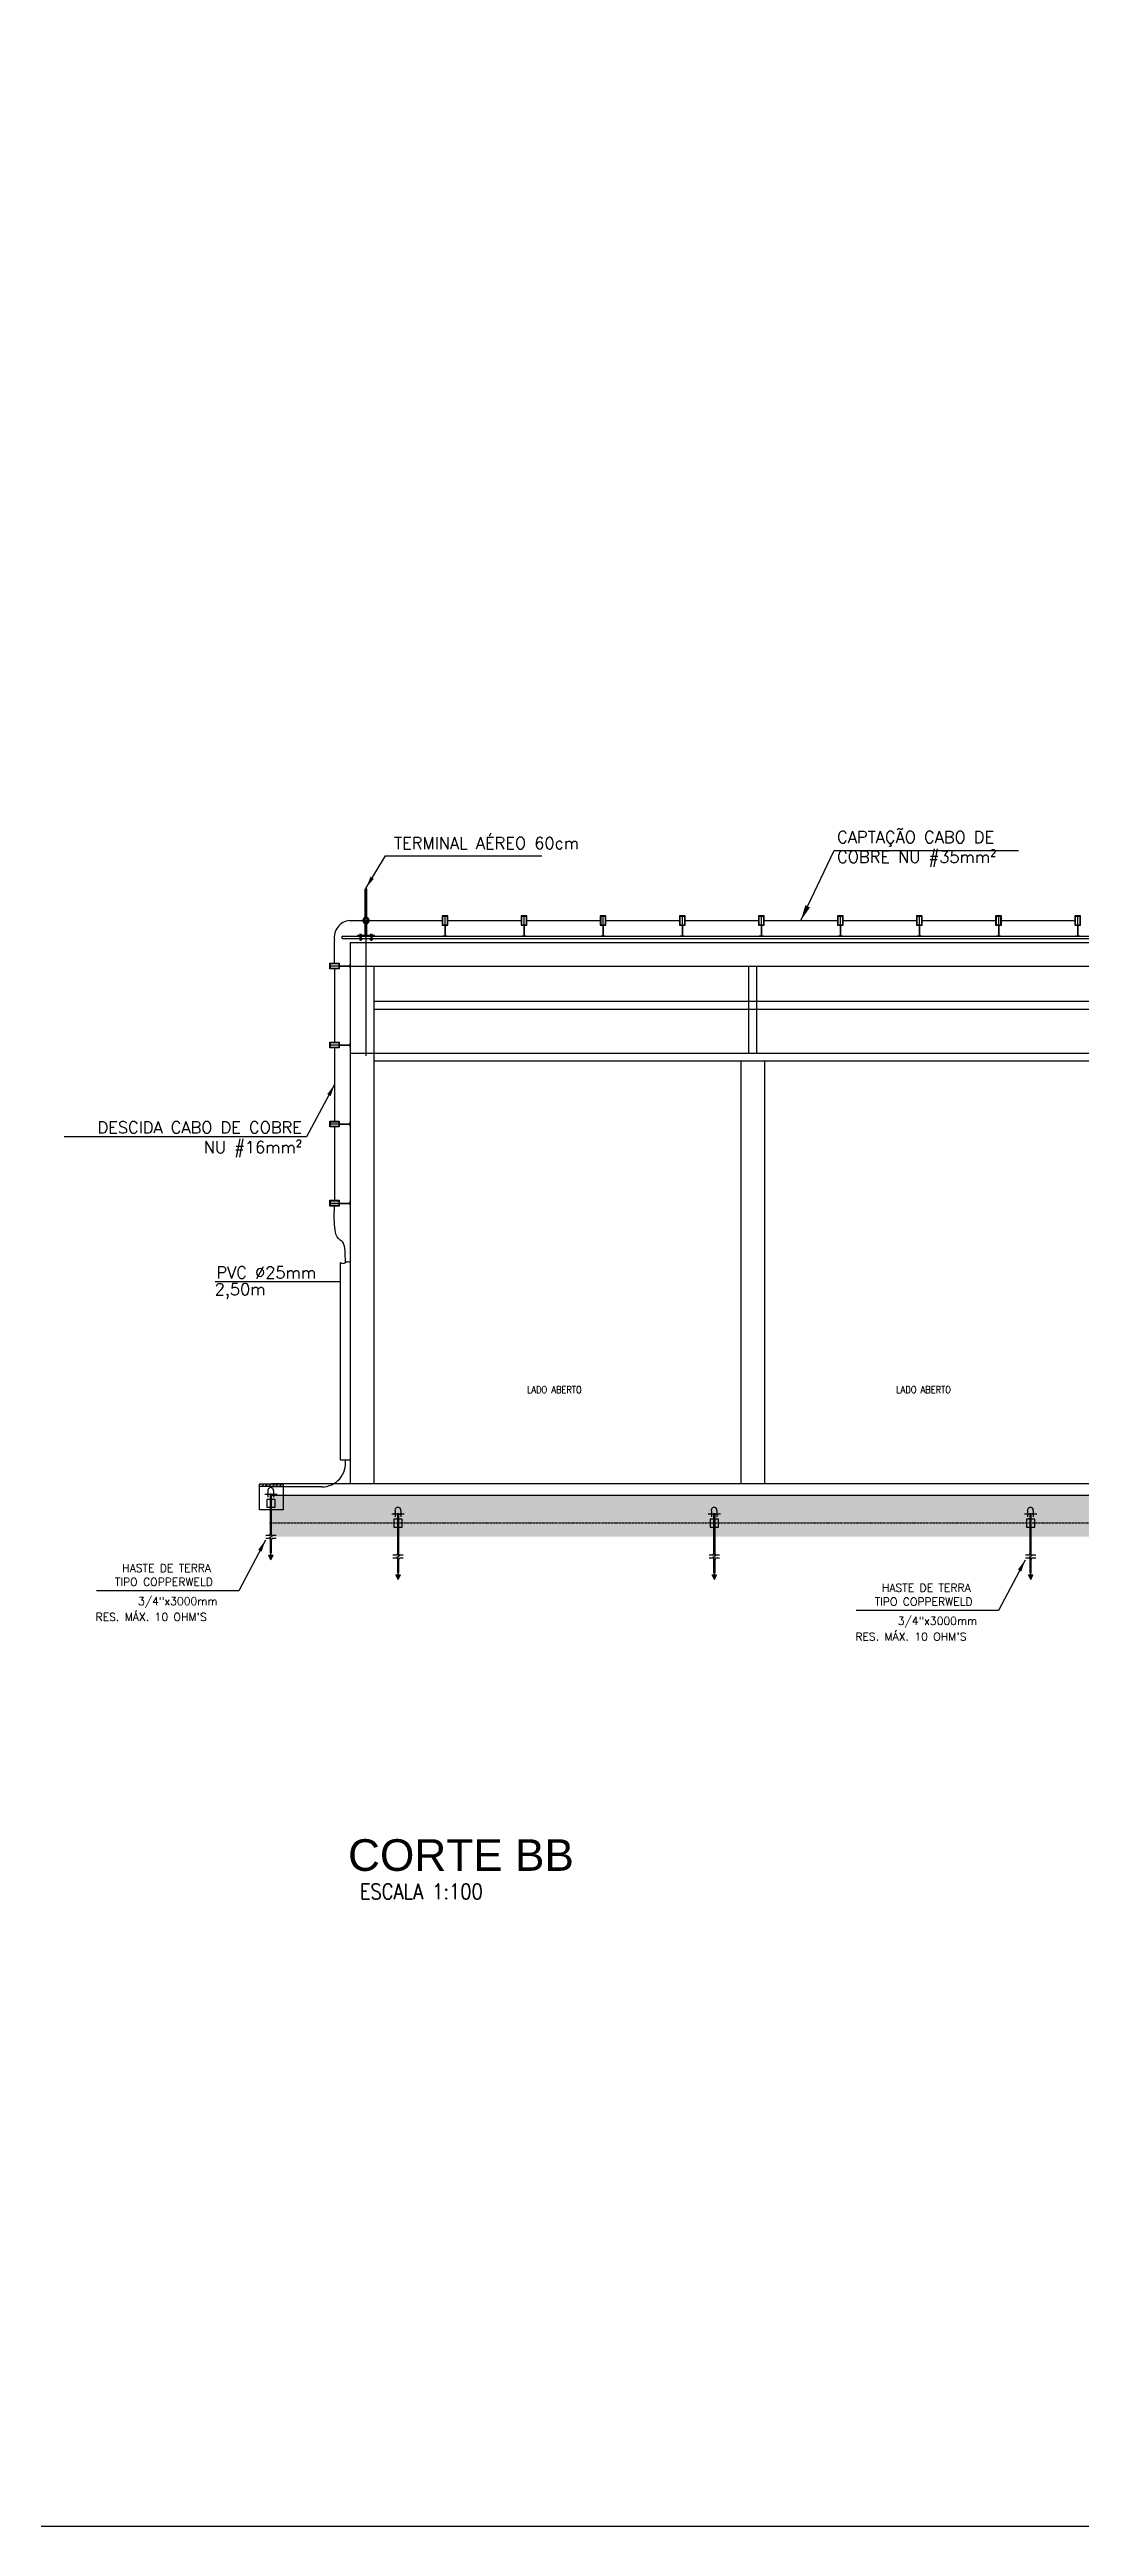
# Model space of a CAD drawing. Extents: x -800 to 12181, y -6101 to 2255.
# Drawn here: x 859 to 2163, y -6101 to -2966 of the extents above; entities that cross this region are included whole.
import ezdxf

# ---------------------------------------------------------------- set-up
doc = ezdxf.new("R2010")
doc.units = 0
doc.header["$MEASUREMENT"] = 0
doc.linetypes.add('HIDDEN2', pattern=[0.1875, 0.125, -0.0625])
doc.layers.get('0').update_dxf_attribs({"linetype": 'CONTINUOUS'})
for name, color, linetype in [('_LAYOUT', 252, 'CONTINUOUS'), ('C01', 1, 'CONTINUOUS'), ('C03', 3, 'CONTINUOUS'), ('COTAS', 3, 'HIDDEN2'), ('PONTOS DE PARA-RAIOS', 1, 'CONTINUOUS'), ('SPDA ATERRAMENTO', 1, 'CONTINUOUS')]:
    doc.layers.add(name, color=color, linetype=linetype)
doc.styles.add('80CL', font='romans.shx', dxfattribs={"height": 2})
doc.styles.add('ARIAL-ABA', font='arial.ttf', dxfattribs={"height": 0.4})
doc.styles.add('COTAS', font='simplex.shx', dxfattribs={"width": 0.85, "height": 0.15})
doc.styles.add('COTAS-ABA', font='simplex.shx', dxfattribs={"width": 0.85, "height": 0.18})
doc.styles.add('ROMANS', font='romans.shx')
doc.dimstyles.new('DETALHES', dxfattribs={"dimtxt": 2, "dimasz": 0.05, "dimexe": 0.18, "dimexo": 0.0625, "dimgap": 0.5, "dimtad": 1, "dimdec": 4, "dimzin": 0, "dimdsep": 46, "dimtxsty": 'ROMANS', "dimblk": 'DOT', "dimsah": 1, "dimcen": 0.09, "dimse1": 1, "dimse2": 1, "dimclrt": 153, "dimadec": 0, "dimazin": 0, "dimtfac": 1, "dimtdec": 4, "dimtofl": 0, "dimtmove": 0, "dimatfit": 3, "dimfxl": 1, "dimtolj": 1, "dimtzin": 0, "dimarcsym": 0})

# ---------------------------------------------------------------- blocks, each defined once
blk = doc.blocks.new('60CM')
at = {"color": 3}
for p, q in [((0.1, 60.9), (-1.1, 59.4)), ((-1.1, 26.4), (-1.1, 59.4)), ((1.3, 59.4), (0.1, 60.9)), ((1.3, 26.5), (1.3, 59.4)), ((-10.7, 0.9), (-10.7, 0)), ((10.7, 0.9), (-10.7, 0.9)), ((-10.7, 0), (10.7, 0)), ((-8.1, 1.7), (-8.1, 1.3)), ((-6.9, 2), (-7.7, 2)), ((-7.4, -2.8), (-7.4, 0)), ((-6.9, 1.6), (-6.9, 2)), ((-6.5, 1.6), (-6.9, 1.6)), ((-6.5, 2), (-6.5, 1.6)), ((-6.5, 2), (-5.7, 2)), ((-5.9, 0), (-5.9, -2.8)), ((-5.3, 1.7), (-5.3, 1.3)), ((-4, 19.7), (-2.1, 23.4)), ((-2.1, 16), (-4, 19.7)), ((-2.5, 20.3), (-2.5, 19)), ((0.1, 23.4), (-2.1, 23.4)), ((0.1, 16), (-2.1, 16)), ((-1.4, 20.8), (-2, 20.8)), ((-1.4, 18.5), (-2, 18.5)), ((-1.1, 23.4), (-1.1, 26.4)), ((-1.1, 0.9), (-1.1, 16)), ((0.1, 23.4), (2.3, 23.4)), ((0.1, 16), (2.3, 16)), ((1.3, 23.4), (1.3, 26.5)), ((1.3, 0.9), (1.3, 16)), ((1.6, 20.8), (2.2, 20.8)), ((1.6, 18.5), (2.2, 18.5)), ((2.3, 23.4), (4.2, 19.7)), ((4.2, 19.7), (2.3, 16)), ((2.8, 20.3), (2.8, 19)), ((5.5, 1.7), (5.5, 1.3)), ((6.7, 2), (5.9, 2)), ((6.1, 0), (6.1, -2.8)), ((6.7, 2), (6.7, 1.6)), ((6.7, 1.6), (7.1, 1.6)), ((7.1, 2), (7.9, 2)), ((7.1, 1.6), (7.1, 2)), ((7.7, -2.8), (7.7, 0)), ((8.3, 1.7), (8.3, 1.3)), ((10.7, 0), (10.7, 0.9)), ((-7.5, -3.8), (-7.6, -4.1)), ((-7.6, -4.1), (-7.3, -4.1)), ((-7.6, -4.4), (-7.6, -4.6)), ((-7.6, -4.5), (-7.6, -4.5)), ((-7.6, -4.6), (-7.4, -4.6)), ((-7.4, -3.1), (-7.5, -3.5)), ((-7.5, -3.5), (-7.2, -3.5)), ((-7.5, -4.3), (-7.5, -4.3)), ((-7.4, -2.8), (-7.2, -2.8)), ((-5.9, -2.8), (-6.2, -2.8)), ((-5.9, -3.5), (-6.2, -3.5)), ((-6.1, -3.6), (-6.1, -3.6)), ((-5.9, -3.1), (-5.9, -3.5)), ((5.9, -4.6), (6, -4.4)), ((5.9, -4.6), (6.2, -4.6)), ((5.9, -4.8), (5.9, -4.9)), ((5.9, -4.9), (6.1, -5.3)), ((6, -3.8), (6, -4.1)), ((6, -4.1), (6.2, -4.1)), ((6.1, -2.8), (6.4, -2.8)), ((6.1, -3.1), (6.1, -3.5)), ((6.1, -3.5), (6.4, -3.5)), ((6.3, -3.6), (6.3, -3.6)), ((6.8, -3.3), (6.6, -5.1)), ((6.8, -3.3), (7, -3.3)), ((7, -3.3), (7.2, -5.1)), ((7.7, -2.8), (7.4, -2.8)), ((7.7, -3.5), (7.4, -3.5)), ((7.8, -4.6), (7.6, -4.6)), ((7.9, -4.9), (7.6, -5.3)), ((7.7, -3.1), (7.7, -3.5)), ((7.8, -4.5), (7.8, -4.5)), ((7.9, -4.8), (7.9, -4.9))]:
    blk.add_line(p, q, dxfattribs=at)
at = {"color": 1}
for p, q in [((-1.1, 26.4), (-1.1, 59.4)), ((-1, 26.4), (-1, 59.4)), ((-0.7, 26.4), (-0.7, 59.4)), ((-0.1, 26.4), (-0.1, 59.4)), ((0.5, 26.5), (0.5, 59.4)), ((1, 26.5), (1, 59.4)), ((1.2, 26.5), (1.2, 59.4)), ((-1.1, 23.4), (-1.1, 26.4)), ((-1.1, 0.9), (-1.1, 16)), ((-1, 23.4), (-1, 26.4)), ((-1, 0.9), (-1, 16)), ((-0.7, 23.4), (-0.7, 26.4)), ((-0.7, 0.9), (-0.7, 16)), ((-0.1, 23.4), (-0.1, 26.4)), ((-0.1, 0.9), (-0.1, 16)), ((0.5, 23.4), (0.5, 26.5)), ((0.5, 0.9), (0.5, 16)), ((1, 23.4), (1, 26.5)), ((1, 0.9), (1, 16)), ((1.2, 23.4), (1.2, 26.5)), ((1.2, 0.9), (1.2, 16))]:
    blk.add_line(p, q, dxfattribs=at)
at = {"color": 2}
for p, q in [((-9.6, 1.3), (-9.6, 0.9)), ((-9.6, 1.3), (-3.7, 1.3)), ((-3.7, 1.3), (-3.7, 0.9)), ((3.9, 1.3), (3.9, 0.9)), ((3.9, 1.3), (9.8, 1.3)), ((9.8, 1.3), (9.8, 0.9)), ((-6.4, -4.9), (-7, -4.9)), ((-7, -5), (-6.7, -5.2)), ((-6.5, -4), (-6.9, -4)), ((-6.5, -4.2), (-6.9, -4.2)), ((-6.5, -4.3), (-6.9, -4.3)), ((-6.5, -4.5), (-6.9, -4.5)), ((-6.4, -4.7), (-6.9, -4.7)), ((-6.6, -3.4), (-6.8, -3.4)), ((-6.6, -3.6), (-6.8, -3.6)), ((-6.5, -3.8), (-6.8, -3.8)), ((-6.6, -5.1), (-6.8, -5.1)), ((-6.7, -4), (-6.7, -4)), ((-6.7, -5.2), (-6.4, -5)), ((6.6, -4.7), (7.1, -4.7)), ((6.6, -4.9), (7.2, -4.9)), ((6.9, -5.2), (6.6, -5)), ((6.7, -3.8), (7, -3.8)), ((6.7, -4), (7.1, -4)), ((6.7, -4.2), (7.1, -4.2)), ((6.7, -4.3), (7.1, -4.3)), ((6.7, -4.5), (7.1, -4.5)), ((6.8, -3.4), (7, -3.4)), ((6.8, -3.6), (7, -3.6)), ((6.8, -5.1), (7, -5.1)), ((6.9, -4), (6.9, -4)), ((7.2, -5), (6.9, -5.2))]:
    blk.add_line(p, q, dxfattribs=at)
at = {"color": 3}
blk.add_lwpolyline([(-5.8, -3.8), (-5.8, -4.1), (-6, -4.1, 0.392447), (-5.8, -4.4), (-5.7, -4.6), (-6, -4.6, 0.482554), (-5.7, -4.8), (-5.7, -4.9), (-5.9, -5.3, -0.405875), (-6.4, -5.1), (-6.6, -3.3), (-6.8, -3.3), (-7, -5.1, -0.449647), (-7.4, -5.3), (-7.7, -4.9), (-7.7, -4.8)], format="xyb", dxfattribs=at)
blk.add_lwpolyline([(7.7, -3.8), (7.8, -4.1), (7.5, -4.1), (7.8, -4.4), (7.8, -4.6)], dxfattribs=at)
blk.add_circle((0.1, 19.7), 3.49, dxfattribs=at)
for centre, radius, start, end in [((-7.7, 1.7), 0.379, 90, 169.0814), ((-5.7, 1.7), 0.379, 10.9186, 90), ((-2.5, 20.9), 0.561, 266.3623, 354.8021), ((-2.5, 18.5), 0.561, 5.1979, 93.6377), ((0.1, 19.7), 2.39, 30.1149, 149.8851), ((0.1, 19.7), 2.4, 210.8292, 329.1708), ((0.1, 21.6), 1.66, 207.6289, 332.3711), ((0.1, 17.8), 1.66, 27.6289, 152.3711), ((2.7, 20.9), 0.561, 185.1979, 273.6377), ((2.7, 18.5), 0.561, 86.3623, 174.8021), ((5.9, 1.7), 0.379, 90, 169.0814), ((7.9, 1.7), 0.379, 10.9186, 90), ((-7.6, -4.6), 0.206, 255.3317, 358.371), ((-7.6, -4.1), 0.296, 273.6608, 359.3703), ((-7.5, -3.5), 0.296, 263.0397, 359.3703), ((-7.4, -2.8), 0.288, 268.473, 0), ((-5.9, -2.8), 0.288, 180, 271.527), ((-5.9, -3.5), 0.296, 180.6297, 276.9603), ((6, -4.6), 0.206, 255.3317, 358.371), ((6.1, -3.5), 0.296, 263.0397, 359.3703), ((5.9, -4.1), 0.296, 273.6608, 359.3703), ((6.1, -2.8), 0.288, 268.473, 0), ((6.2, -5), 0.383, 252.8145, 341.1785), ((7.5, -5), 0.302, 196.0352, 292.8789), ((7.6, -2.8), 0.288, 180, 271.527), ((7.7, -3.5), 0.296, 180.6297, 276.9603), ((7.8, -4.6), 0.206, 181.629, 283.9187)]:
    blk.add_arc(centre, radius, start, end, dxfattribs=at)
blk = doc.blocks.new('Apwr_pasup')
for p, q in [((-0.72, 2.784), (-0.72, 5.088)), ((-0.72, 5.088), (0.72, 5.088)), ((0.72, 2.784), (-0.72, 2.784)), ((-0.624, 2.88), (-0.624, 4.992)), ((-0.624, 4.992), (0.624, 4.992)), ((0.624, 2.88), (-0.624, 2.88)), ((-0.528, 0), (0.528, 0)), ((-0.048, 0), (-0.048, 4.992)), ((-0.048, 2.784), (-0.048, 0)), ((0.624, 4.992), (0.624, 2.88)), ((0.72, 5.088), (0.72, 2.784))]:
    blk.add_line(p, q)
at = {"const_width": 0.048}
for points in [[(-0.048, 2.784), (-0.048, 0)], [(0.048, 0), (0.048, 2.784)]]:
    blk.add_lwpolyline(points, dxfattribs=at)
blk = doc.blocks.new('haste')
for p, q in [((-1434.9, -7744.3), (-1439.7, -7744.3)), ((-1434.9, -7748.1), (-1439.7, -7748.1)), ((-1434.9, -7744.3), (-1434.1, -7742.4)), ((-1434.9, -7748.1), (-1434.1, -7746.2)), ((-1433.2, -7744.3), (-1434.1, -7742.4)), ((-1433.2, -7748.1), (-1434.1, -7746.2)), ((-1433.2, -7744.3), (-1432.4, -7746.3)), ((-1433.2, -7748.1), (-1432.4, -7750)), ((-1431.6, -7744.3), (-1432.4, -7746.3)), ((-1431.6, -7748.1), (-1432.4, -7750)), ((-1426.7, -7744.3), (-1431.6, -7744.3)), ((-1426.7, -7748.1), (-1431.6, -7748.1))]:
    blk.add_line(p, q)
at = {"layer": 'SPDA ATERRAMENTO'}
for p, q in [((-1440.9, -7692), (-1425.5, -7692)), ((-1437, -7688.2), (-1437, -7695.9)), ((-1429.9, -7688.1), (-1429.9, -7695.9)), ((-1433.2, -7775.1), (-1436, -7769.2)), ((-1436, -7769.2), (-1430.3, -7769.2)), ((-1434.1, -7766.6), (-1432.4, -7766.6)), ((-1433.2, -7769.2), (-1433.2, -7766.6)), ((-1433.2, -7775.1), (-1430.3, -7769.2))]:
    blk.add_line(p, q, dxfattribs=at)
for points in [[(-1438.5, -7698.9), (-1438.5, -7708.8), (-1428, -7708.8), (-1428, -7698.9)], [(-1437.8, -7692), (-1437.8, -7692.6), (-1436.2, -7692.6), (-1436.2, -7692)], [(-1430.7, -7692), (-1430.7, -7692.6), (-1429.1, -7692.6), (-1429.1, -7692)]]:
    blk.add_lwpolyline(points, close=True, dxfattribs=at)
for points in [[(-1434.1, -7692.3), (-1434.1, -7742.4)], [(-1432.4, -7746.2), (-1432.4, -7692.3), (-1434.1, -7692.3)], [(-1434.1, -7746.2), (-1434.1, -7766.6)], [(-1432.4, -7766.6), (-1432.4, -7750)]]:
    blk.add_lwpolyline(points, dxfattribs=at)
blk.add_arc((-1433.5, -7687.5), 3.63, 351.1778, 189.8889, dxfattribs=at)
blk.add_solid([(-1430.3, -7769.2), (-1433.2, -7775.1), (-1436, -7769.2)], dxfattribs=at)

msp = doc.modelspace()

# ---------------------------------------------------------------- hatches: boundary and pattern name
h = msp.add_hatch()
h.set_pattern_fill('ANSI31', color=256, style=0)
h.set_pattern_definition([(45, (-13246.725, 72.927), (-2.245064, 2.245064), [])])
edge = h.paths.add_edge_path()
edge.add_spline(control_points=[(1148.775, -4784.27), (1148.843, -4783.285), (1148.748, -4782.278), (1148.531, -4781.27)], knot_values=[16.3354156, 16.3354156, 16.3354156, 16.3354156, 19.38105221, 19.38105221, 19.38105221, 19.38105221], degree=3, periodic=0)
edge.add_line((1148.531, -4781.27), (1124.289, -4781.27))
edge.add_line((1124.289, -4781.27), (1124.289, -4784.27))
edge.add_line((1124.289, -4784.27), (1148.775, -4784.27))
edge = h.paths.add_edge_path()
edge.add_line((1154.289, -4781.27), (1148.531, -4781.27))
edge.add_spline(control_points=[(1148.531, -4781.27), (1148.748, -4782.278), (1148.843, -4783.285), (1148.775, -4784.27)], knot_values=[16.3354156, 16.3354156, 16.3354156, 16.3354156, 19.38105221, 19.38105221, 19.38105221, 19.38105221], degree=3, periodic=0)
edge.add_line((1148.775, -4784.27), (1154.289, -4784.27))
edge.add_line((1154.289, -4784.27), (1154.289, -4781.27))
at = {"layer": '_LAYOUT'}
h = msp.add_hatch(dxfattribs=at)
h.set_pattern_fill('EARTH', color=256, scale=75, angle=45, style=0)
h.set_pattern_definition([(135, (139828.02, 104637.002), (-3e-15, 26.5165043), [18.75, -18.75]), (135, (139832.992, 104641.974), (-3e-15, 26.5165043), [18.75, -18.75]), (135, (139837.963, 104646.946), (-3e-15, 26.5165043), [18.75, -18.75]), (45, (139837.963, 104650.26), (26.5165043, 6e-15), [18.75, -18.75]), (45, (139832.992, 104655.232), (26.5165043, 6e-15), [18.75, -18.75]), (45, (139828.02, 104660.204), (26.5165043, 6e-15), [18.75, -18.75])])
h.paths.add_polyline_path([(1139.038, -4848.354), (1139.038, -4796.27), (3839.038, -4796.27), (3839.038, -4848.354)])
at = {"layer": 'COTAS'}
h = msp.add_hatch(color=256, dxfattribs=at)
edge = h.paths.add_edge_path()
edge.add_arc((1139.038, -4831.27), 1, 0, 360)

# ---------------------------------------------------------------- linework, layer by layer
msp.add_line((1124.289, -4784.27, 4.477), (1154.289, -4784.27, 4.477))
at = {"elevation": 4.477}
msp.add_lwpolyline([(1124.289, -4814.27), (1124.289, -4781.27), (1154.289, -4781.27), (1154.289, -4814.27)], close=True, dxfattribs=at)
at = {"layer": '_LAYOUT'}
for p, q in [((1229.038, -4088.278), (3757.038, -4088.278)), ((1229.038, -4091.278), (1229.038, -4088.278)), ((1229.038, -4091.278), (3757.038, -4091.278)), ((1239.038, -4096.278), (1239.038, -4781.27)), ((1239.038, -4096.278), (3747.038, -4096.278)), ((1239.038, -4126.278), (3739.038, -4126.278)), ((1269.038, -4126.278), (1269.038, -4781.27)), ((1743.305, -4236.27), (1743.305, -4126.278)), ((1753.305, -4236.27), (1753.305, -4126.278)), ((1269.038, -4170.766), (3709.038, -4170.766)), ((1269.038, -4180.766), (3709.038, -4180.766)), ((1239.038, -4236.27), (3739.038, -4236.27)), ((1269.038, -4246.27), (3709.038, -4246.27)), ((1733.038, -4246.27), (1733.038, -4781.27)), ((1763.038, -4246.27), (1763.038, -4781.27)), ((3839.038, -4781.27), (1139.038, -4781.27)), ((3839.038, -4796.27), (1139.038, -4796.27))]:
    msp.add_line(p, q, dxfattribs=at)
msp.add_lwpolyline([(-799.838, 330.178), (7876.886, 330.178), (7876.886, -6100.79), (-799.838, -6100.79)], close=True, dxfattribs=at)
at = {"layer": 'C01'}
msp.add_line((1068.194, -4525.19), (1227.096, -4525.19), dxfattribs=at)
at = {"layer": 'COTAS', "ltscale": 10}
msp.add_line((3839.038, -4831.27), (1139.038, -4831.27), dxfattribs=at)
at = {"layer": 'COTAS'}
msp.add_circle((1139.038, -4831.27), 1, dxfattribs=at)
at = {"layer": 'PONTOS DE PARA-RAIOS', "linetype": 'Continuous', "ltscale": 0.8}
msp.add_line((1259.038, -4068.615), (1259.038, -4239.705), dxfattribs=at)
at = {"layer": 'PONTOS DE PARA-RAIOS'}
for p, q in [((1219.358, -4122.678), (1219.358, -4093.473)), ((1219.358, -4129.878), (1219.358, -4222.678)), ((1219.358, -4229.878), (1219.358, -4322.678)), ((1219.358, -4329.878), (1219.358, -4422.678)), ((1227.096, -4751.27), (1227.096, -4501.27)), ((1227.096, -4751.27), (1239.038, -4751.27))]:
    msp.add_line(p, q, dxfattribs=at)
for points in [[(1238.234, -4068.616), (1355.438, -4068.615)], [(1362.638, -4068.615), (1455.438, -4068.615)], [(1462.638, -4068.615), (1555.438, -4068.615)], [(1562.638, -4068.615), (1655.438, -4068.615)], [(1662.638, -4068.615), (1755.438, -4068.615)], [(1762.638, -4068.615), (1855.438, -4068.615)], [(1862.638, -4068.615), (1955.438, -4068.615)], [(1962.638, -4068.615), (2055.438, -4068.615)], [(2062.638, -4068.615), (2155.438, -4068.615)]]:
    msp.add_lwpolyline(points, dxfattribs=at)
for centre, radius, start, end in [((1240.16, -4089.674), 21.146, 95.212354, 190.350024), ((1203.072, -4755.126), 30.241, 270.632209, 7.326269)]:
    msp.add_arc(centre, radius, start, end, dxfattribs=at)
for points, knots in [([(1233.046, -4501.295), (1233.046, -4501.295), (1233.327, -4479.91, -0.215), (1223.497, -4468.616, -0.054), (1217.663, -4470.425), (1219.358, -4429.878)], [4.70576719, 4.70576719, 4.70576719, 4.70576719, 11.21038474, 14.65839904, 33.55485536, 33.55485536, 33.55485536, 33.55485536]), ([(1227.096, -4501.27), (1228.039, -4501.893), (1229.978, -4503.232), (1232.97, -4501.361), (1235.939, -4499.406), (1237.96, -4500.622), (1239.038, -4501.27)], [0, 0, 0, 0, 3.02823929, 6.49948349, 9.51110784, 12.94740962, 12.94740962, 12.94740962, 12.94740962])]:
    msp.add_open_spline(points, degree=3, knots=knots, dxfattribs=at)
at = {"layer": 'SPDA ATERRAMENTO'}
for p in [(1203.406, -4785.366), (1138.613, -4786.237, 4.477)]:
    msp.add_line(p, (1138.613, -4785.366), dxfattribs=at)

# ---------------------------------------------------------------- block references
for p in [(2572.114, 2897.66, 4.477), (2732.904, 2872.72), (3132.904, 2872.72), (3532.904, 2872.72)]:
    msp.add_blockref('haste', p)
at = {"layer": 'PONTOS DE PARA-RAIOS'}
msp.add_blockref('60CM', (1259.038, -4088.278), dxfattribs=at)
at = {"layer": 'PONTOS DE PARA-RAIOS', "xscale": -5, "yscale": 5, "zscale": 5}
for p in [(1359.038, -4088.278), (1459.038, -4088.278), (1559.038, -4088.278), (1659.038, -4088.278), (1759.038, -4088.278), (1859.038, -4088.278), (1959.038, -4088.278), (2059.038, -4088.278), (2159.038, -4088.278)]:
    msp.add_blockref('Apwr_pasup', p, dxfattribs=at)
at = {"layer": 'PONTOS DE PARA-RAIOS', "xscale": 5, "yscale": 5, "zscale": 5, "rotation": 90.00000000000001}
for p in [(1239.038, -4126.278), (1239.038, -4226.278), (1239.038, -4326.278), (1239.038, -4426.278)]:
    msp.add_blockref('Apwr_pasup', p, dxfattribs=at)

# ---------------------------------------------------------------- texts
at = {"layer": '_LAYOUT', "width": 0.85}
for s, height, style, p in [('LADO ABERTO', 9, 'COTAS-ABA', (1462.735, -4666.774)), ('LADO ABERTO', 9, 'COTAS-ABA', (1929.696, -4666.774)), ('ESCALA 1:100', 19.5, 'COTAS', (1251.293, -5307.001))]:
    msp.add_text(s, height=height, dxfattribs=dict(at, style=style)).set_placement(p)
at = {"layer": '_LAYOUT', "style": 'ARIAL-ABA'}
msp.add_text('CORTE BB', height=40, dxfattribs=at).set_placement((1236.458, -5271.18))
at = {"layer": 'C03', "style": '80CL'}
for s, height, p in [('PVC %%C25mm', 15, (1069.957, -4521.523)), ('2,50m', 15, (1067.734, -4542.721)), ('HASTE DE TERRA', 10, (950.846, -4893.085, 8.953)), ('TIPO COPPERWELD', 10, (941.647, -4910.519, 8.953)), ('HASTE DE TERRA', 10, (1911.636, -4918.026, 4.477)), ("RES. MÁX. 10 OHM'S", 10, (917.181, -4954.866, 8.953)), ('3/4"x3000mm', 10, (970.749, -4934.932, 8.953)), ('TIPO COPPERWELD', 10, (1902.437, -4935.459, 4.477)), ('3/4"x3000mm', 10, (1931.54, -4959.872, 4.477)), ("RES. MÁX. 10 OHM'S", 10, (1877.971, -4979.806, 4.477))]:
    msp.add_text(s, height=height, dxfattribs=at).set_placement(p)
at = {"layer": 'C03', "char_height": 15, "style": '80CL'}
for s, insert, width, attachment_point in [('TERMINAL AÉREO 60cm', (1294.52, -3963.128), 246.02178, 1), ('CAPTAÇÃO CABO DE\\PCOBRE NU #35mm²', (1854.92, -3955.544), 377.0604, 1), ('DESCIDA CABO DE COBRE NU #16mm²', (1178.046, -4322.876), 312.89903, 3)]:
    msp.add_mtext(s, dxfattribs=dict(at, insert=insert, width=width, attachment_point=attachment_point))

# ---------------------------------------------------------------- leaders
at = {"layer": 'C01', "ltscale": 5}
msp.add_leader([(1809.033, -4068.624), (1851.355, -3979.897), (2084.313, -3979.897)], dimstyle='DETALHES', override={"dimtxt": 0.2, "dimasz": 20, "dimgap": 0.1}, dxfattribs=at)
at = {"layer": 'C01', "ltscale": 2}
msp.add_leader([(1259.139, -4027.351), (1283.672, -3986.823), (1481.481, -3986.823)], dimstyle='DETALHES', override={"dimtxt": 0.2, "dimasz": 15, "dimgap": 0.1}, dxfattribs=at)
at = {"layer": 'C01'}
for points in [[(1219.358, -4276.278), (1184.032, -4342.274), (877.379, -4342.274)], [(1131.885, -4852.911, 8.953), (1098.343, -4916.714, 8.953), (918.111, -4916.714, 8.953)], [(2092.676, -4877.851, 4.477), (2059.133, -4941.654, 4.477), (1878.901, -4941.654, 4.477)]]:
    msp.add_leader(points, dimstyle='DETALHES', override={"dimtxt": 0.2, "dimasz": 15, "dimgap": 0.1}, dxfattribs=at)

doc.saveas('drawing.dxf')
